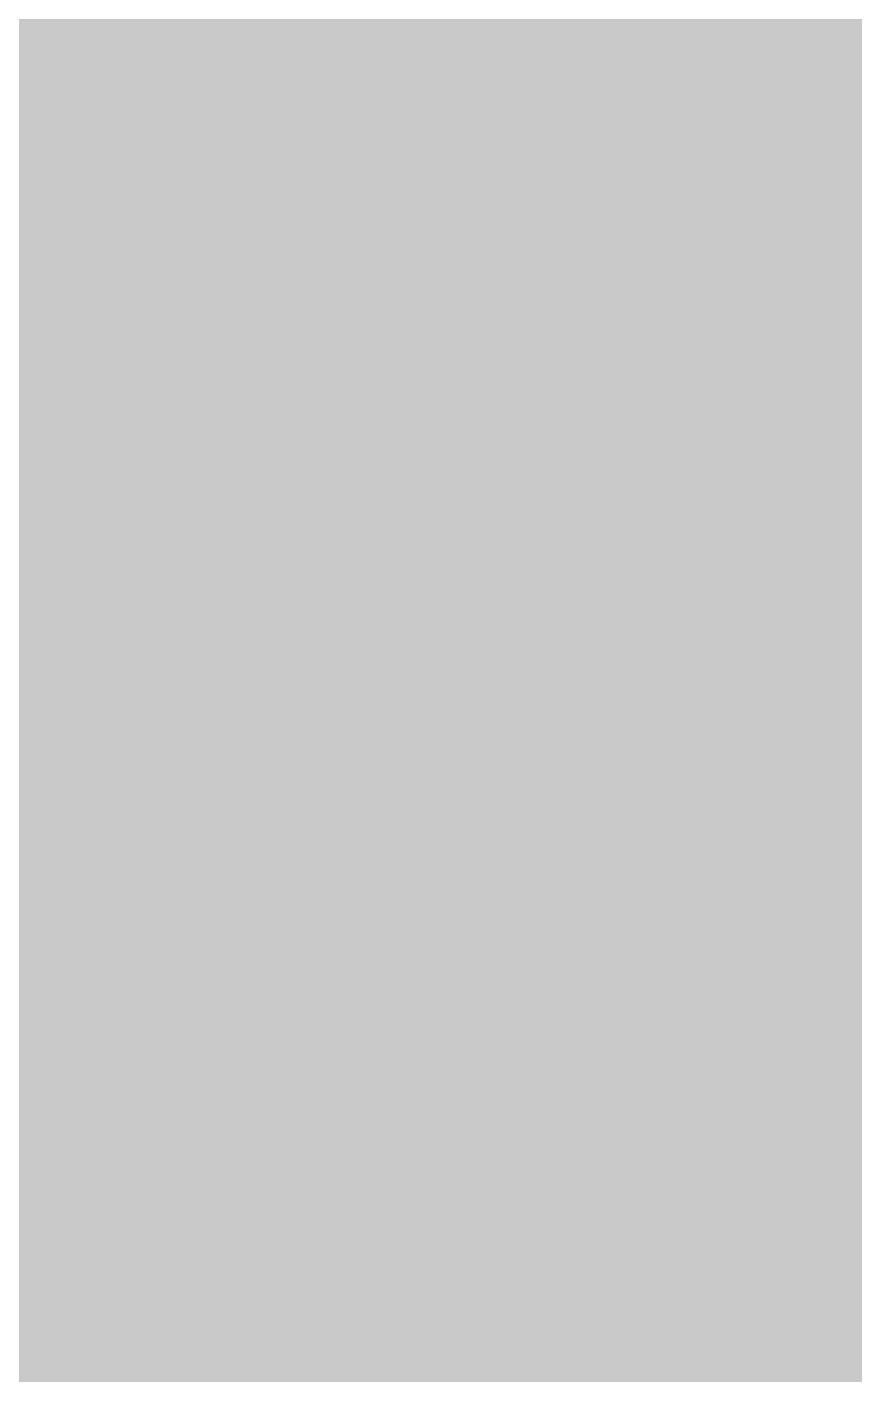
# Model space of a CAD drawing. Header units: millimetres. Extents: x -3238 to 193830, y -8553 to 29000.
# Drawn here: x 23922.8519 to 23922.9191, y 7899.9015 to 7900.011 of the extents above; entities that cross this region are included whole.
import ezdxf

# ---------------------------------------------------------------- set-up
doc = ezdxf.new("R2010")
doc.units = ezdxf.units.MM
doc.layers.add('A-FLOR-1', color=7, linetype='Continuous', lineweight=9, true_color=0x787878)
doc.layers.add('A-FLOR-PATT', color=7, linetype='Continuous', lineweight=9)

msp = doc.modelspace()

# ---------------------------------------------------------------- hatches: boundary and pattern name
at = {"layer": 'A-FLOR-PATT'}
msp.add_hatch(color=256, dxfattribs=at).paths.add_polyline_path([(23030.92461, 7897.00001), (23030.92461, 8852.92471), (23133.00518, 8840.63717), (23233.17315, 8817.44657), (23330.26745, 8783.62169), (23423.16265, 8739.55462), (23510.78199, 8685.75613), (23592.10986, 8622.84982), (23666.20357, 8551.56485), (23732.20429, 8472.72749), (23789.347, 8387.25155), (23836.96935, 8296.1278), (23874.51934, 8200.41247), (23901.56172, 8101.21502), (23917.78303, 7999.68524), (23922.99527, 7897.00001), (24013.01611, 7897.00001), (24018.45637, 7954.90808), (24035.78475, 8010.42987), (24064.24814, 8061.15241), (24102.60954, 8104.87133), (24149.20178, 8139.68662), (24201.99998, 8164.08522), (24201.99998, 7900.00001), (24291.99998, 7900.00001), (24291.99998, 8269.00001), (24233.57084, 8264.34467), (24173.43293, 8249.15959), (24122.57255, 8227.80383), (24072.80411, 8196.84032), (24028.56646, 8158.38689), (23990.97581, 8113.4138), (23962.3327, 8221.44586), (23922.31572, 8325.80099), (23871.38259, 8425.2855), (23810.11594, 8518.76143), (23739.21657, 8605.15954), (23659.49549, 8683.49153), (23571.86459, 8752.86139), (23477.32626, 8812.47562), (23376.9619, 8861.65231), (23271.91954, 8899.82894), (23163.40073, 8926.56883), (23052.6468, 8941.56609), (22940.92461, 8944.64919), (22940.92461, 7897.00001)])

# ---------------------------------------------------------------- linework, layer by layer
at = {"layer": 'A-FLOR-1'}
msp.add_arc((22967.99998, 7900.00001), 955, 359.82001296, 86.22206298, dxfattribs=at)

doc.saveas('drawing.dxf')
